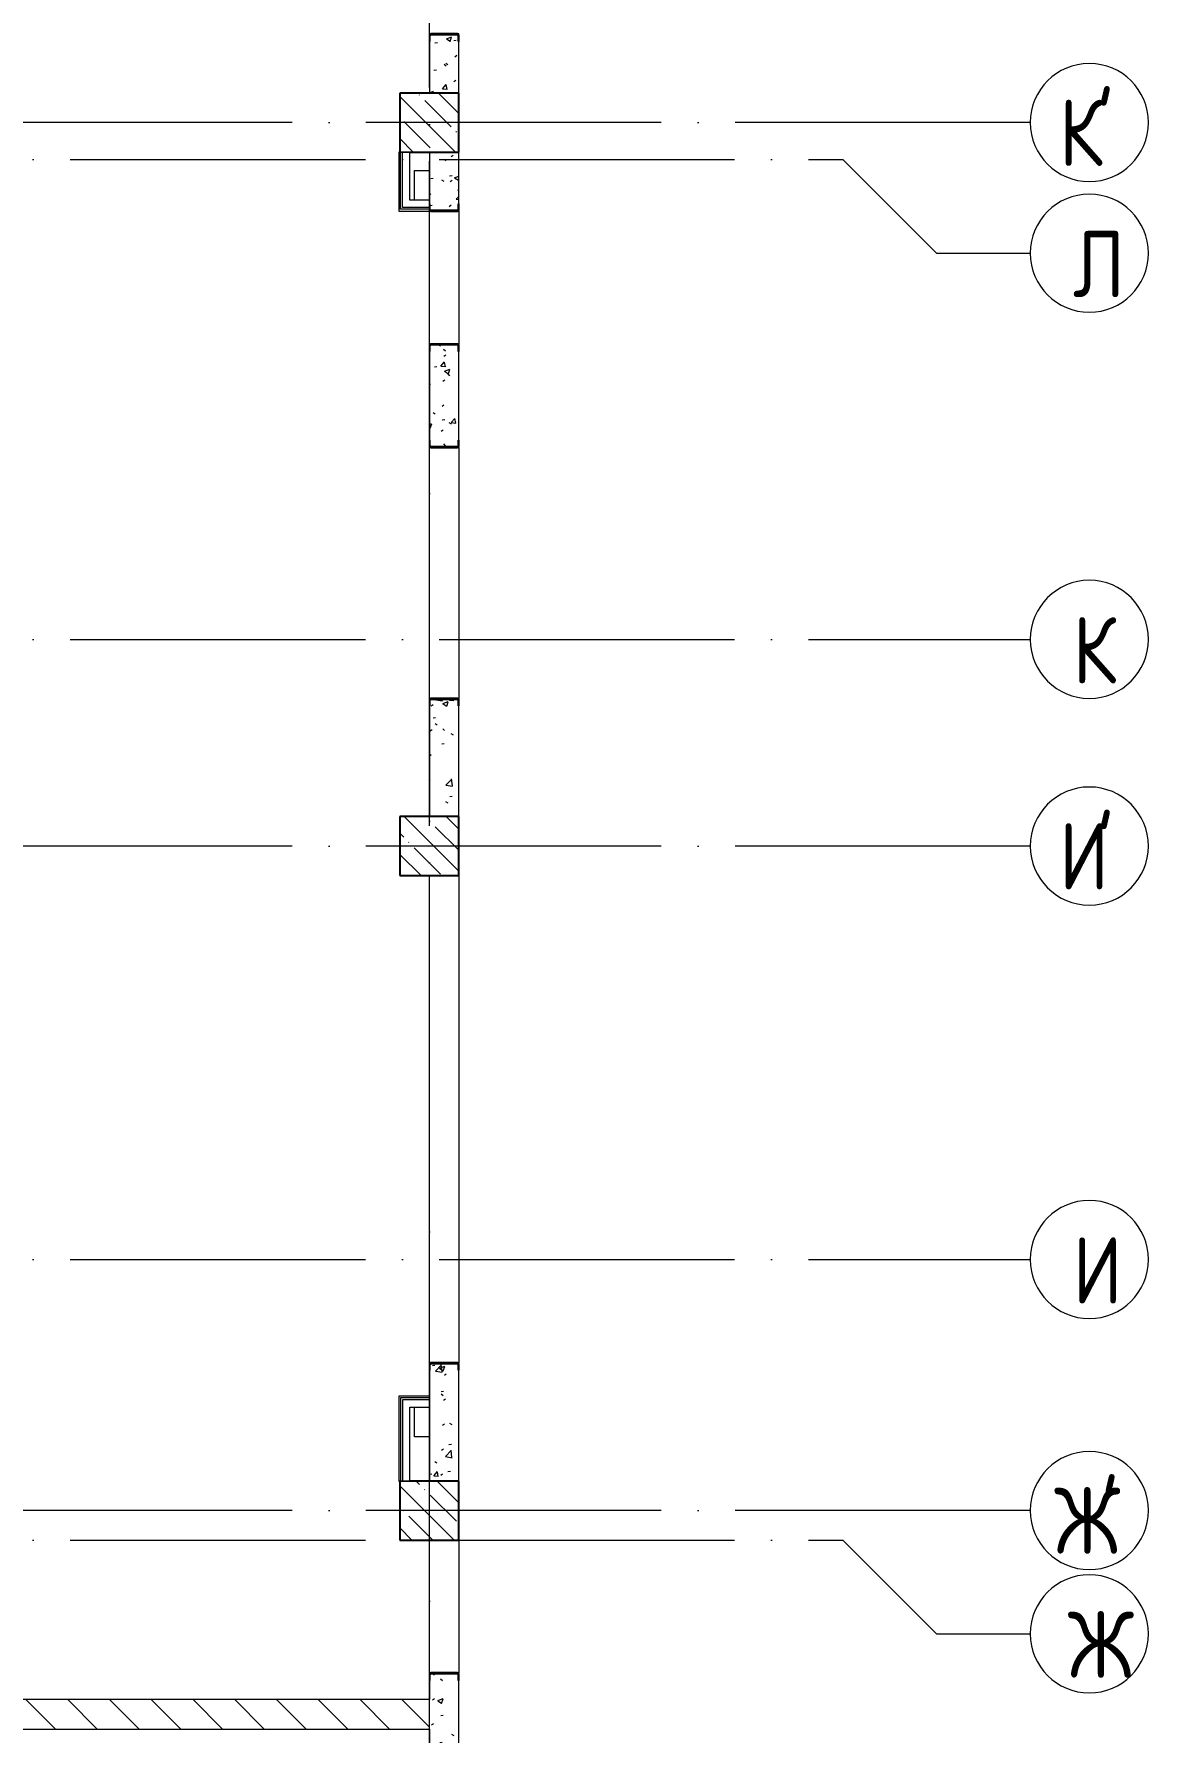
# Model space of a CAD drawing. Header units: millimetres. Extents: x -68946 to 288321, y -402657 to 324925.
# Drawn here: x 178780 to 186348, y -95860 to -84360 of the extents above; entities that cross this region are included whole.
import ezdxf

# ---------------------------------------------------------------- set-up
doc = ezdxf.new("R2010")
doc.units = ezdxf.units.MM
doc.linetypes.add('ADSK_Линия сетки', pattern=[2500, 2000, -250, 0, -250])
for name, color, linetype, lineweight in [('A-FLOR-____-OTLN', 192, 'Continuous', 9), ('A-WALL-____-MCUT', 250, 'Continuous', 13), ('A-WALL-____-PATT', 250, 'Continuous', 13), ('A-WALL-FNSH-MCUT', 250, 'Continuous', 13), ('I-WALL-____-OTLN', 250, 'Continuous', 9), ('S-COLS-____-MCUT', 250, 'Continuous', 25), ('S-COLS-____-OTLN', 250, 'Continuous', 9), ('S-GRID-____-IDEN', 250, 'Continuous', 9), ('S-GRID-____-OTLN', 250, 'Continuous', 9)]:
    doc.layers.add(name, color=color, linetype=linetype, lineweight=lineweight)
doc.styles.add('GOST Common', font='', dxfattribs={"width": 0.9, "height": 350})
doc.styles.get('GOST Common').set_extended_font_data('GOST Common')
pattern_1 = [(135, (28708.77, -120984.93), (-142.5612, -142.5612), []), (135, (28851.33, -120984.93), (-142.5612, -142.5612), [252.016, -50.403, 3.353, -47.05])]
pattern_2 = [(50, (28708.77, -120984.93), (364.36793, -31.8783), [38.1, -419.1]), (355, (28708.77, -120984.93), (-70.48585, 382.1133), [30.48, -335.28]), (100.451, (28739.14, -120987.6), (293.885, 350.2334), [32.38, -356.18]), (46.184, (28708.77, -120883.33), (542.1585, -84.0858), [57.15, -628.65]), (96.636, (28753.95, -120890.34), (474.8049, 494.8554), [48.57, -534.27]), (351.184, (28708.8, -120883.33), (474.8102, 494.85), [45.72, -502.92]), (21, (28759.57, -120908.73), (303.22847, -204.53046), [38.1, -419.1]), (326, (28759.57, -120908.73), (123.6039, 368.376), [30.48, -335.28]), (71.451, (28784.84, -120925.78), (426.8341, 163.8427), [32.38, -356.18]), (37.5, (28708.77, -120984.93), (6.17665, 169.11015), [16.764, -314.452, 16.764, -323.596, -336.55]), (37.5, (28708.77, -120984.93), (6.17665, 169.11015), [-671.576, 16.764, -319.786]), (7.5, (28708.77, -120984.93), (133.63888, 200.3615), [16.764, -177.292, 16.764, -306.832, -128.27]), (7.5, (28708.77, -120984.93), (133.63888, 200.3615), [-517.652, 16.764, -111.506]), (327.5, (28595.49, -120984.93), (271.18182, -11.45836), [16.764, -110.236, 16.764, -379.476, -525.78]), (327.5, (28595.49, -120984.93), (271.18182, -11.45836), [-523.24, 16.764, -509.016]), (317.5, (28544.7, -120984.93), (296.2585, 50.85285), [16.764, -148.336, 16.764, -246.38, -373.38]), (317.5, (28544.7, -120984.93), (296.2585, 50.85285), [-428.244, 16.764, -356.616])]

# ---------------------------------------------------------------- blocks, each defined once
blk = doc.blocks.new('ADSK_КолоннаНесущая_Швеллер_Гнутый_ГОСТ 8278-83 - 200х50х4_таб_1 2-38569602-АР1_Кладочный план 2 этажа С2и3')
at = {"layer": 'S-COLS-____-MCUT'}
for p, q in [((-10.1, 90), (-10.1, -90)), ((-6.1, -90), (-6.1, 90)), ((39.9, 100), (-0.1, 100)), ((-0.1, 96), (39.9, 96)), ((39.9, 96), (39.9, 100)), ((39.9, -96), (-0.1, -96)), ((-0.1, -100), (39.9, -100)), ((39.9, -100), (39.9, -96))]:
    blk.add_line(p, q, dxfattribs=at)
for centre, radius, start, end in [((-0.1, 90), 10, 90, 180), ((-0.1, 90), 6, 90, 180), ((-0.1, -90), 10, 180, 270), ((-0.1, -90), 6, 180, 270)]:
    blk.add_arc(centre, radius, start, end, dxfattribs=at)
blk = doc.blocks.new('Ось сетки - Круг_Ø8 мм-39983606-АР1_Кладочный план 2 этажа С2и3')
at = {"layer": 'S-GRID-____-IDEN'}
for start, end in [(360, 180), (180, 360)]:
    blk.add_arc((0, 0), 4, start, end, dxfattribs=at)

msp = doc.modelspace()

# ---------------------------------------------------------------- hatches: boundary and pattern name
at = {"layer": 'A-WALL-____-PATT', "lineweight": 15}
h = msp.add_hatch(dxfattribs=at)
h.set_pattern_fill('FP_83', color=256, style=0, pattern_type=2)
h.set_pattern_definition(pattern_2)
h.paths.add_polyline_path([(181458.7503, -84759.9342), (181658.7503, -84759.9342), (181658.7503, -84359.9347), (181458.7503, -84359.9347)])
h.paths.add_polyline_path([(181658.7503, -81059.9347), (181658.7503, -80259.9342), (181458.7503, -80259.9342), (181458.7503, -81059.9347)])
h = msp.add_hatch(dxfattribs=at)
h.set_pattern_fill('FP_83', color=256, style=0, pattern_type=2)
h.set_pattern_definition(pattern_2)
h.paths.add_polyline_path([(181658.7503, -89659.9342), (181658.7503, -88859.9347), (181458.7503, -88859.9347), (181458.7503, -89659.9342)])
h.paths.add_polyline_path([(181458.7503, -87159.9347), (181658.7503, -87159.9347), (181658.7503, -86459.9347), (181458.7503, -86459.9347)])
h.paths.add_polyline_path([(181658.7503, -85559.9347), (181658.7503, -85159.9342), (181458.7503, -85159.9342), (181458.7503, -85559.9347)])
h = msp.add_hatch(dxfattribs=at)
h.set_pattern_fill('FP_83', color=256, style=0, pattern_type=2)
h.set_pattern_definition(pattern_2)
h.paths.add_polyline_path([(181458.7503, -94159.9342), (181658.7503, -94159.9342), (181658.7503, -93359.9347), (181458.7503, -93359.9347)])
h = msp.add_hatch(dxfattribs=at)
h.set_pattern_fill('FP_83', color=256, style=0, pattern_type=2)
h.set_pattern_definition(pattern_2)
h.paths.add_polyline_path([(181658.7503, -98659.9342), (181658.7503, -97859.9347), (181458.7503, -97859.9347), (181458.7503, -98659.9342)])
h.paths.add_polyline_path([(181458.7503, -96159.9347), (181658.7503, -96159.9347), (181658.7503, -95459.9347), (181458.7503, -95459.9347), (181458.7503, -95839.9347)])
h = msp.add_hatch(dxfattribs=at)
h.set_pattern_fill('FP_1', color=256, style=0, pattern_type=2)
h.set_pattern_definition([(135, (28708.77, -120984.93), (-141.42136, -141.42136), [])])
h.paths.add_polyline_path([(180624.5137, -95839.9347), (181458.7503, -95839.9347), (181458.7503, -95639.9347), (175838.7722, -95639.9347), (175838.7722, -95839.9347), (179200.0408, -95839.9347)])
h.paths.add_polyline_path([(174588.7722, -95839.9347), (174588.7722, -95639.9347), (174288.7722, -95639.9347), (174288.7722, -95839.9347), (174558.7722, -95839.9347)])
at = {"layer": 'S-COLS-____-OTLN', "lineweight": 5}
h = msp.add_hatch(dxfattribs=at)
h.set_pattern_fill('FP_40', color=256, style=0, pattern_type=2)
h.set_pattern_definition(pattern_1)
h.paths.add_polyline_path([(181258.7722, -85159.9342), (181658.7722, -85159.9342), (181658.7722, -84759.9342), (181258.7722, -84759.9342)])
h = msp.add_hatch(dxfattribs=at)
h.set_pattern_fill('FP_40', color=256, style=0, pattern_type=2)
h.set_pattern_definition(pattern_1)
h.paths.add_polyline_path([(181258.7722, -90059.9342), (181658.7722, -90059.9342), (181658.7722, -89659.9342), (181258.7722, -89659.9342)])
h = msp.add_hatch(dxfattribs=at)
h.set_pattern_fill('FP_40', color=256, style=0, pattern_type=2)
h.set_pattern_definition(pattern_1)
h.paths.add_polyline_path([(181658.7722, -94559.9342), (181658.7722, -94159.9342), (181258.7722, -94159.9342), (181258.7722, -94559.9342)])

# ---------------------------------------------------------------- linework, layer by layer
at = {"layer": 'A-FLOR-____-OTLN'}
for p, q in [((181358.7503, -85484.6186), (181358.7503, -85284.6186)), ((181358.7503, -85284.6186), (181458.7503, -85284.6186)), ((181358.7732, -93859.8148), (181358.7722, -93659.8148)), ((181458.7503, -93859.8148), (181358.7732, -93859.8148))]:
    msp.add_line(p, q, dxfattribs=at)
at = {"layer": 'A-WALL-____-MCUT', "color": 7, "lineweight": 15}
for p, q in [((181458.7503, -84359.9347), (181458.7503, -84759.9342)), ((181658.7503, -84359.9347), (181458.7503, -84359.9347)), ((181658.7503, -84759.9342), (181658.7503, -84359.9347)), ((181458.7503, -84759.9342), (181658.7503, -84759.9342)), ((181458.7503, -85159.9342), (181458.7503, -85559.9347)), ((181658.7503, -85159.9342), (181458.7503, -85159.9342)), ((181658.7503, -85559.9347), (181658.7503, -85159.9342)), ((181458.7503, -85559.9347), (181658.7503, -85559.9347)), ((181458.7503, -86459.9347), (181458.7503, -87159.9347)), ((181658.7503, -86459.9347), (181458.7503, -86459.9347)), ((181658.7503, -87159.9347), (181658.7503, -86459.9347)), ((181458.7503, -87159.9347), (181658.7503, -87159.9347)), ((181458.7503, -88859.9347), (181458.7503, -89659.9342)), ((181658.7503, -88859.9347), (181458.7503, -88859.9347)), ((181658.7503, -89659.9342), (181658.7503, -88859.9347)), ((181458.7503, -89659.9342), (181658.7503, -89659.9342)), ((181458.7503, -93359.9347), (181458.7503, -94159.9342)), ((181658.7503, -93359.9347), (181458.7503, -93359.9347)), ((181658.7503, -94159.9342), (181658.7503, -93359.9347)), ((181458.7503, -94159.9342), (181658.7503, -94159.9342)), ((181458.7503, -95459.9347), (181458.7503, -95639.9347)), ((181658.7503, -95459.9347), (181458.7503, -95459.9347)), ((181658.7503, -96159.9347), (181658.7503, -95459.9347)), ((181458.7503, -95639.9347), (175868.7722, -95639.9347)), ((175868.7722, -95839.9347), (181458.7503, -95839.9347)), ((181458.7503, -95839.9347), (181458.7503, -96159.9347))]:
    msp.add_line(p, q, dxfattribs=at)
at = {"layer": 'A-WALL-____-MCUT', "color": 42, "lineweight": 15}
for p, q in [((181326.7503, -85159.9342), (181258.7722, -85159.9342)), ((181264.2503, -85547.1186), (181264.2503, -85159.9342)), ((181458.7722, -85547.1186), (181264.2503, -85547.1186)), ((181264.2503, -93597.3148), (181264.2503, -94159.9336)), ((181458.7503, -93597.3148), (181264.2503, -93597.3148)), ((181258.7722, -94159.9336), (181326.7503, -94159.9336))]:
    msp.add_line(p, q, dxfattribs=at)
at = {"layer": 'A-WALL-____-MCUT', "color": 30, "lineweight": 15}
for p, q in [((181276.7503, -85534.6186), (181276.7503, -85159.9342)), ((181326.7503, -85484.6186), (181326.7503, -85159.9342)), ((181458.7722, -85534.6186), (181276.7503, -85534.6186)), ((181458.7722, -85484.6186), (181326.7503, -85484.6186)), ((181458.7722, -85534.6186), (181458.7722, -85484.6186)), ((181276.7503, -93609.8148), (181276.7503, -94159.9336)), ((181458.7503, -93609.8148), (181276.7503, -93609.8148)), ((181326.7503, -94159.9336), (181326.7503, -93659.8148)), ((181326.7503, -93659.8148), (181458.7503, -93659.8148))]:
    msp.add_line(p, q, dxfattribs=at)
at = {"layer": 'A-WALL-____-MCUT', "lineweight": 15}
msp.add_line((181458.7503, -95839.9347), (181458.7503, -95639.9347), dxfattribs=at)
at = {"layer": 'A-WALL-FNSH-MCUT', "lineweight": 15}
for p, q in [((181251.7503, -85159.9342), (181251.7503, -85559.6186)), ((181258.7722, -85159.9342), (181251.7503, -85159.9342)), ((181251.7503, -85559.6186), (181458.7722, -85559.6186)), ((181458.7722, -85559.6186), (181458.7722, -85534.6186)), ((181251.7503, -93584.8148), (181251.7503, -94159.9336)), ((181458.7503, -93584.8148), (181251.7503, -93584.8148)), ((181251.7503, -94159.9336), (181258.7722, -94159.9336))]:
    msp.add_line(p, q, dxfattribs=at)
at = {"layer": 'I-WALL-____-OTLN', "lineweight": 15}
for p, q in [((181458.7503, -86459.9347), (181458.7503, -85559.9347)), ((181658.7503, -85559.9347), (181658.7503, -86459.9347)), ((181458.7503, -88859.9347), (181458.7503, -87159.9347)), ((181658.7503, -87159.9347), (181658.7503, -88859.9347)), ((181458.7503, -93359.9347), (181458.7503, -90059.9342)), ((181658.7503, -90059.9342), (181658.7503, -93359.9347)), ((181458.7503, -95459.9347), (181458.7503, -94559.9342)), ((181658.7503, -94559.9342), (181658.7503, -95459.9347))]:
    msp.add_line(p, q, dxfattribs=at)
at = {"layer": 'S-COLS-____-MCUT'}
for p, q in [((181658.7722, -84759.9342), (181258.7722, -84759.9342)), ((181258.7722, -84759.9342), (181258.7722, -85159.9342)), ((181658.7722, -85159.9342), (181658.7722, -84759.9342)), ((181326.7503, -85159.9342), (181658.7722, -85159.9342)), ((181658.7722, -89659.9342), (181258.7722, -89659.9342)), ((181258.7722, -89659.9342), (181258.7722, -90059.9342)), ((181658.7722, -90059.9342), (181658.7722, -89659.9342)), ((181258.7722, -90059.9342), (181658.7722, -90059.9342)), ((181258.7722, -94159.9342), (181258.7722, -94559.9342)), ((181658.7722, -94159.9342), (181326.7503, -94159.9342)), ((181658.7722, -94559.9342), (181658.7722, -94159.9342)), ((181258.7722, -94559.9342), (181658.7722, -94559.9342))]:
    msp.add_line(p, q, dxfattribs=at)
at = {"layer": 'S-COLS-____-OTLN'}
for p, q in [((181258.7722, -85159.9342), (181264.2503, -85159.9342)), ((181264.2503, -85159.9342), (181276.7503, -85159.9342)), ((181276.7503, -85159.9342), (181326.7503, -85159.9342)), ((181264.2503, -94159.9342), (181258.7722, -94159.9342)), ((181276.7503, -94159.9342), (181264.2503, -94159.9342)), ((181326.7503, -94159.9342), (181276.7503, -94159.9342))]:
    msp.add_line(p, q, dxfattribs=at)
at = {"layer": 'S-GRID-____-OTLN', "linetype": 'ADSK_Линия сетки'}
for p, q in [((181458.7722, -124723.7741), (181458.7722, -59782.9296)), ((185529.6518, -84959.9342), (128028.7722, -84959.9342)), ((94022.7944, -85209.9342), (184259.6518, -85209.9342)), ((94022.7944, -88459.9342), (185529.6518, -88459.9342)), ((185529.6518, -89859.9342), (128028.7722, -89859.9342)), ((94022.7944, -92659.9342), (185529.6518, -92659.9342)), ((185529.6518, -94359.9342), (128028.7722, -94359.9342)), ((94022.7944, -94559.9342), (184259.6518, -94559.9342))]:
    msp.add_line(p, q, dxfattribs=at)
at = {"layer": 'S-GRID-____-OTLN'}
for p, q in [((184259.6518, -85209.9342), (184894.6518, -85844.9342)), ((184894.6518, -85844.9342), (185529.6518, -85844.9342)), ((184259.6518, -94559.9342), (184894.6518, -95194.9342)), ((184894.6518, -95194.9342), (185529.6518, -95194.9342))]:
    msp.add_line(p, q, dxfattribs=at)

# ---------------------------------------------------------------- block references
at = {"layer": 'S-COLS-____-OTLN'}
for p, rotation in [((181558.7503, -84370.0347), 269.9999999999649), ((181558.7503, -85549.8347), 89.99999999996523), ((181558.7503, -86470.0347), 269.9999999999649), ((181558.7503, -87149.8347), 89.99999999996523), ((181558.7503, -88870.0347), 269.9999999999649), ((181558.7503, -93370.0347), 269.9999999999649), ((181558.7503, -95470.0347), 269.9999999999649)]:
    msp.add_blockref('ADSK_КолоннаНесущая_Швеллер_Гнутый_ГОСТ 8278-83 - 200х50х4_таб_1 2-38569602-АР1_Кладочный план 2 этажа С2и3', p, dxfattribs=dict(at, rotation=rotation))
at = {"layer": 'S-GRID-____-IDEN', "xscale": 99.99999999999993, "yscale": 99.99999999999993, "zscale": 99.99999999999993}
for p, rotation in [((185929.6518, -84959.9342), 89.99999999999982), ((185929.6518, -85844.9342), 269.9999999999994), ((185929.6518, -88459.9342), 269.9999999999994), ((185929.6518, -89859.9342), 89.99999999999982), ((185929.6518, -92659.9342), 269.9999999999994), ((185929.6518, -94359.9342), 89.99999999999982), ((185929.6518, -95194.9342), 269.9999999999994)]:
    msp.add_blockref('Ось сетки - Круг_Ø8 мм-39983606-АР1_Кладочный план 2 этажа С2и3', p, dxfattribs=dict(at, rotation=rotation))

# ---------------------------------------------------------------- texts
at = {"layer": 'S-GRID-____-IDEN', "color": 18, "true_color": 0x000000, "char_height": 450, "attachment_point": 1, "style": 'GOST Common'}
for s, insert, width in [("\\fGOST Common|b0|i0|c204|p34|;\\W.9;'", (185980.359, -84802.7086), 137.088562), ('\\fGOST Common|b0|i0|c204|p34|;\\W.9;К', (185724.3747, -84802.7086), 310.253062), ('\\fGOST Common|b0|i0|c204|p34|;\\W.9;Л', (185819.0289, -85692.3472), 303.037875), ('\\fGOST Common|b0|i0|c204|p34|;\\W.9;К', (185816.3289, -88307.3472), 310.253062), ("\\fGOST Common|b0|i0|c204|p34|;\\W.9;'", (185980.359, -89702.7086), 137.088562), ('\\fGOST Common|b0|i0|c204|p34|;\\W.9;И', (185724.3747, -89702.7086), 310.253062), ('\\fGOST Common|b0|i0|c204|p34|;\\W.9;И', (185816.3289, -92507.3472), 310.253062), ("\\fGOST Common|b0|i0|c204|p34|;\\W.9;'", (186012.9934, -94202.7086), 137.088562), ('\\fGOST Common|b0|i0|c204|p34|;\\W.9;Ж', (185691.5247, -94202.7086), 389.620125), ('\\fGOST Common|b0|i0|c204|p34|;\\W.9;Ж', (185783.4789, -95042.3472), 389.620125)]:
    msp.add_mtext(s, dxfattribs=dict(at, insert=insert, width=width))

doc.saveas('drawing.dxf')
